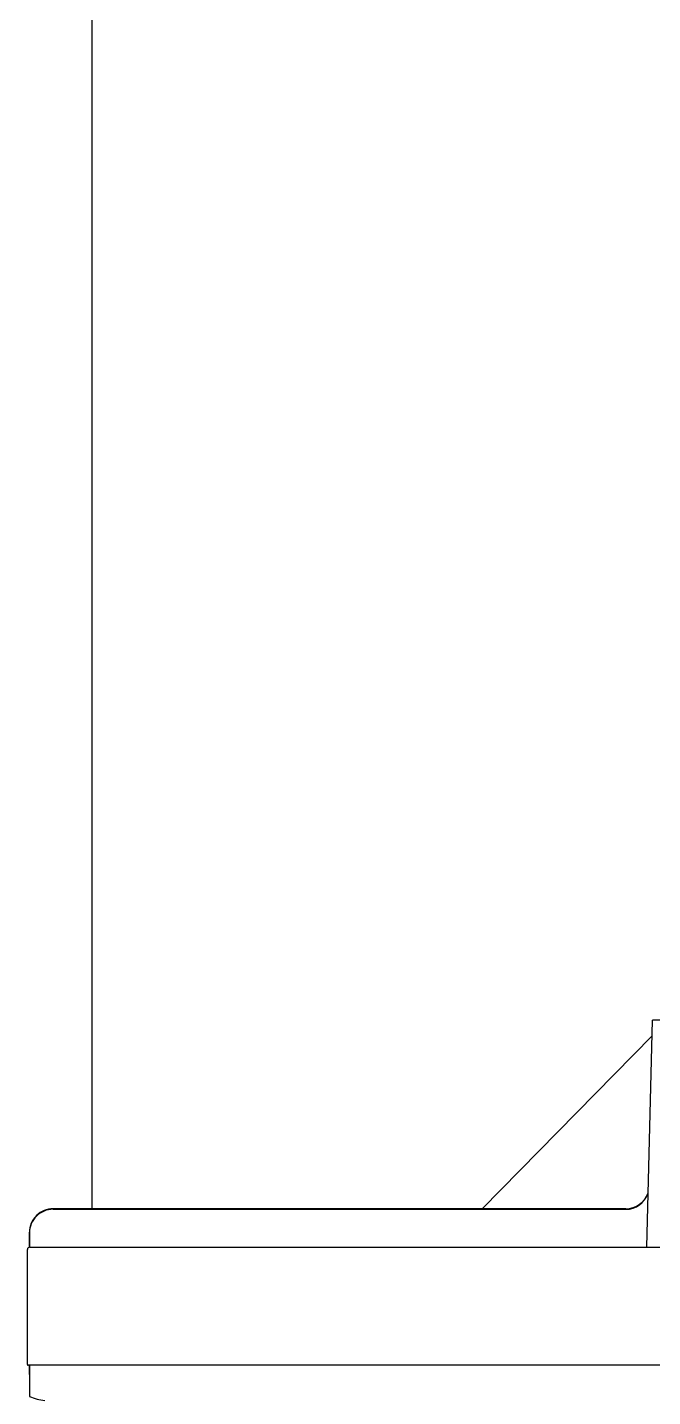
# Model space of a CAD drawing. Header units: inches. Extents: x 16559 to 58559, y 6500 to 36200.
# Drawn here: x 21480.9 to 21613.3, y 20696.5 to 20986.3 of the extents above; entities that cross this region are included whole.
import ezdxf

# ---------------------------------------------------------------- set-up
doc = ezdxf.new("R2010")
doc.units = ezdxf.units.IN
doc.header["$LTSCALE"] = 300
doc.layers.add('MACCHINA', color=40, linetype='Continuous')

# ---------------------------------------------------------------- blocks, each defined once
blk = doc.blocks.new('A$C6b5658ac')
at = {"layer": 'MACCHINA'}
for p, q in [((-1600, -1782), (-1600, -2179.93)), ((-1482.52, -2188.06), (-1481.26, -2140.06)), ((-1481.35, -2143.36), (-1517.37, -2179.93)), ((-1486.95, -2179.93), (-1608.18, -2179.93)), ((-1608.18, -2180.05), (-1486.95, -2180.05)), ((-1613.18, -2188.07), (-1613.18, -2184.92)), ((-1613.18, -2185.05), (-1613.18, -2188.07)), ((-1613.64, -2212.86), (-1613.64, -2188.56)), ((-1613.14, -2188.06), (-1606.94, -2188.06)), ((-1606.94, -2188.06), (-1093.11, -2188.06)), ((-1606.94, -2213.06), (-1613.44, -2213.06)), ((-1613.18, -2214.99), (-1613.18, -2213.06)), ((-1613.18, -2213.53), (-1613.18, -2219.69)), ((-1093.11, -2213.06), (-1606.94, -2213.06)), ((-1613.18, -2214.99), (-1613.18, -2219.69))]:
    blk.add_line(p, q, dxfattribs=at)
at = {"layer": 'MACCHINA', "flags": 128}
blk.add_lwpolyline([(-1613.18, -2213.06), (-1613.18, -2213.16), (-1613.18, -2213.53)], dxfattribs=at)
at = {"layer": 'MACCHINA'}
for centre, radius, start, end in [((-1486.95, -2174.93), 5, 269.9931, 341.1535), ((-1486.95, -2175.05), 5, 269.9931, 341.0265), ((-1608.18, -2184.92), 5, 89.9908, 179.9908), ((-1608.18, -2185.05), 5, 89.9908, 179.9908), ((-1613.14, -2188.56), 0.5, 90, 180), ((-1613.44, -2212.86), 0.2, 180, 270), ((-1607.55, -2204.91), 15.81, 249.1362, 261.215)]:
    blk.add_arc(centre, radius, start, end, dxfattribs=at)
blk.add_open_spline([(-1476.27, -2140.06), (-1476.97, -2140.06), (-1478.45, -2140.06), (-1480.12, -2140.06), (-1481.1, -2140.06), (-1481.21, -2140.06), (-1481.26, -2140.06)], degree=3, knots=[0, 0, 0, 0, 0.270293, 0.562418, 0.789704, 1, 1, 1, 1], dxfattribs=at)

msp = doc.modelspace()

# ---------------------------------------------------------------- block references
at = {"layer": 'MACCHINA', "color": 30}
msp.add_blockref('A$C6b5658ac', (23094.563, 22916.213), dxfattribs=at)

doc.saveas('drawing.dxf')
